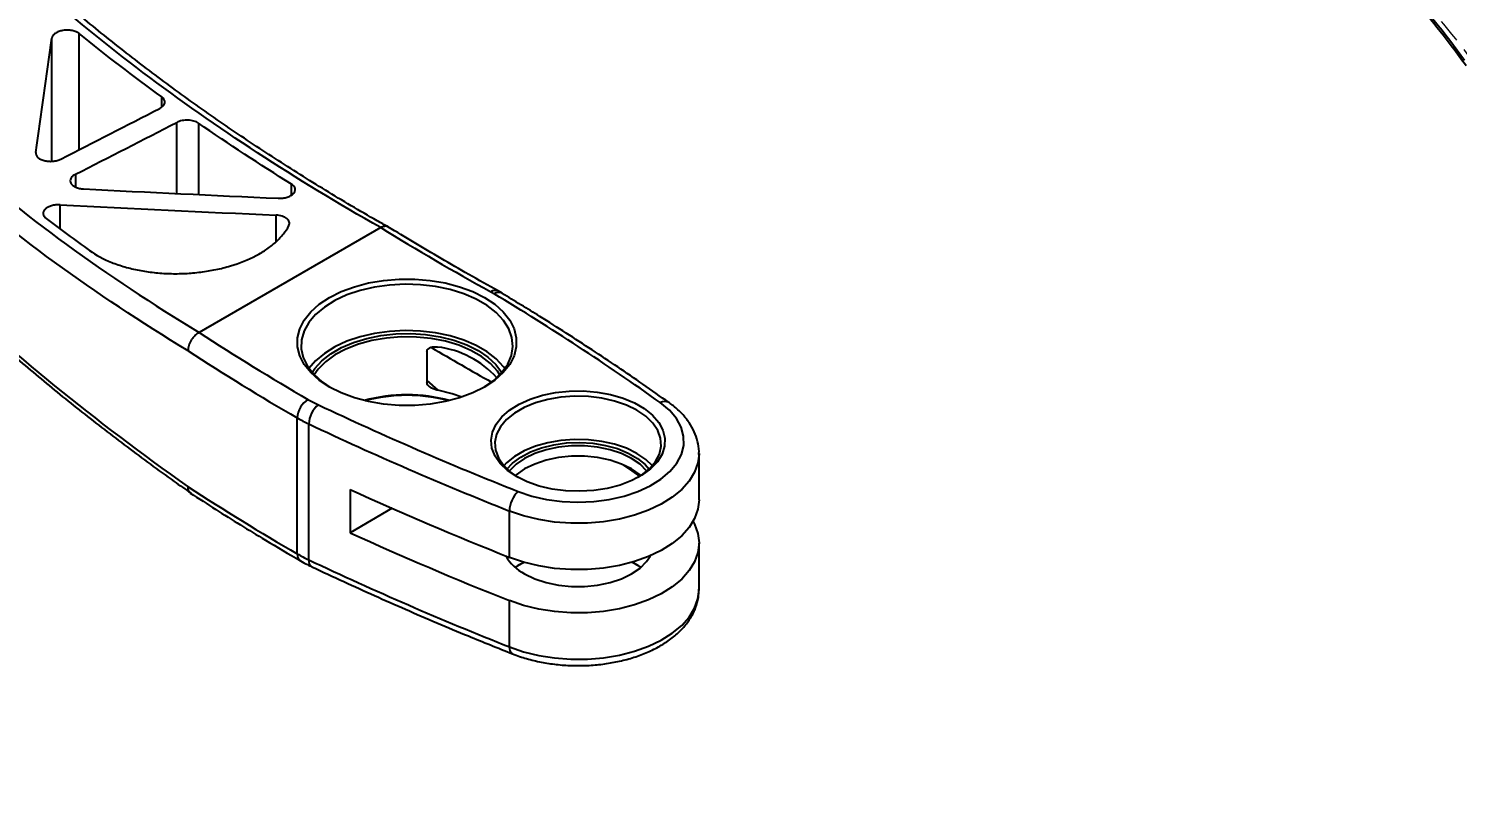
# Model space of a CAD drawing. Header units: millimetres. Extents: x 0 to 420, y -75 to 415.
# Drawn here: x 236.8 to 312.4, y 188.4 to 229.4 of the extents above; entities that cross this region are included whole.
import ezdxf

# ---------------------------------------------------------------- set-up
doc = ezdxf.new("R2010")
doc.units = ezdxf.units.MM
doc.linetypes.add('HIDDEN', pattern=[1.905, 1.27, -0.635])
doc.layers.add('치수선', color=104, linetype='Continuous')
doc.styles.add('SLDTEXTSTYLE0', font='TXT', dxfattribs={"width": 0.75})
doc.dimstyles.new('SLDDIMSTYLE5', dxfattribs={"dimtxt": 3.5, "dimasz": 3.302, "dimexe": 0, "dimexo": 0.0625, "dimgap": 0.875, "dimtad": 0, "dimtih": 1, "dimtoh": 1, "dimdec": 3, "dimlfac": 1.5, "dimrnd": 1e-09, "dimzin": 12, "dimdsep": 46, "dimtxsty": 'SLDTEXTSTYLE0', "dimblk1": 'NONE', "dimblk2": 'NONE', "dimsah": 1, "dimcen": 0, "dimadec": 0, "dimazin": 3, "dimtfac": 1, "dimtdec": 3, "dimtofl": 0, "dimtmove": 0, "dimatfit": 3, "dimldrblk": 'NONE', "dimfxl": 1, "dimfrac": 2, "dimtolj": 1, "dimtzin": 12, "dimarcsym": 0})

# ---------------------------------------------------------------- blocks, each defined once
blk = doc.blocks.new('_D_17')
at = {"layer": '치수선', "transparency": 16777216, "insert": (193.041, 184.053), "char_height": 3.5, "attachment_point": 1, "style": 'SLDTEXTSTYLE0'}
blk.add_mtext('R400', dxfattribs=at)
blk = doc.blocks.new('_None')
blk = doc.blocks.new('_D_20')
at = {"layer": '치수선', "transparency": 16777216}
blk.add_line((205.221, 112.967), (193.041, 112.967), dxfattribs=at)
at = {"layer": '치수선', "transparency": 16777216, "insert": (193.041, 117.479), "char_height": 3.5, "attachment_point": 1, "style": 'SLDTEXTSTYLE0'}
blk.add_mtext('R345', dxfattribs=at)

msp = doc.modelspace()

# ---------------------------------------------------------------- linework, layer by layer
at = {"color": 7, "linetype": 'Continuous', "lineweight": 25}
for p, q in [((239.44999, 223.051217), (239.44999, 229.185607)), ((237.999078, 222.435755), (237.999078, 228.943035)), ((243.81416, 225.303064), (243.81416, 225.83523)), ((244.606569, 220.731253), (244.606569, 224.489438)), ((245.76411, 224.450136), (245.76411, 220.675613)), ((239.243405, 221.748452), (239.243405, 221.076495)), ((250.676109, 220.645468), (250.676109, 221.226222)), ((238.434799, 218.865165), (238.434799, 220.133663)), ((249.859932, 218.20117), (249.859932, 219.586295)), ((255.393144, 218.926444), (245.79301, 213.384404)), ((239.993684, 217.71577), (239.993879, 217.715605)), ((261.814221, 215.456784), (261.601675, 215.579501)), ((257.84154, 212.376498), (257.84154, 210.743417)), ((257.84154, 210.851711), (258.408641, 210.329205)), ((250.981304, 201.682923), (250.981304, 208.868482)), ((251.589319, 201.365008), (251.589319, 208.550567)), ((272.234148, 206.988663), (272.233766, 206.948313)), ((272.234148, 204.539041), (272.234148, 206.988663)), ((253.773155, 205.087332), (253.773155, 202.801018)), ((256.003803, 204.088744), (253.773155, 202.801018)), ((262.20503, 201.495825), (262.20503, 203.945447)), ((272.234148, 199.803104), (272.234148, 202.252726)), ((262.504127, 200.973417), (262.961871, 201.237378)), ((262.20503, 196.759888), (262.20503, 199.209511))]:
    msp.add_line(p, q, dxfattribs=at)
at = {"color": 7, "linetype": 'Continuous', "lineweight": 25, "flags": 128}
for points in [[(252.681962, 210.499324), (252.140042, 210.860365), (251.692643, 211.262253), (251.348873, 211.696808), (251.115729, 212.155182), (250.997959, 212.628045), (250.997959, 213.10577), (251.115729, 213.578633), (251.348873, 214.037008), (251.692643, 214.471562), (252.140042, 214.87345), (252.681962, 215.234491), (253.30737, 215.547335), (254.003537, 215.805613), (254.756289, 216.004067), (255.550302, 216.138658), (256.369414, 216.206645), (257.196948, 216.206645), (258.01606, 216.138658), (258.810073, 216.004067), (259.562825, 215.805613), (260.258991, 215.547335), (260.8844, 215.234491), (261.42632, 214.87345), (261.873719, 214.471562), (262.217489, 214.037008), (262.450633, 213.578633), (262.568403, 213.10577), (262.568403, 212.628045), (262.450633, 212.155182), (262.217489, 211.696808), (261.873719, 211.262253), (261.42632, 210.860365), (260.8844, 210.499324), (260.258991, 210.18648), (259.562825, 209.928202), (258.810073, 209.729748), (258.01606, 209.595157), (257.196948, 209.52717), (256.369414, 209.52717), (255.550302, 209.595157), (254.756289, 209.729748), (254.003537, 209.928202), (253.30737, 210.18648), (252.681962, 210.499324)], [(260.813104, 210.458869), (260.884957, 210.502669), (261.396356, 210.870893), (261.809432, 211.278178), (262.115383, 211.715844), (262.307688, 212.174562), (262.382247, 212.644555), (262.337472, 213.115807), (262.174316, 213.578273), (261.896258, 214.022097), (261.509224, 214.43782), (261.021462, 214.816581), (260.443369, 215.150307), (259.787265, 215.431886), (259.067134, 215.655316), (258.298325, 215.815836), (257.497223, 215.910023), (256.680902, 215.935871), (255.866762, 215.892829), (255.072153, 215.781814), (254.314012, 215.605193), (253.608497, 215.366728), (252.970645, 215.071504), (252.41405, 214.725812), (251.950576, 214.337021), (251.5901, 213.913415), (251.340306, 213.464025), (251.206518, 212.998427), (251.191586, 212.526545), (251.295829, 212.058438), (251.517026, 211.60408), (251.850462, 211.173157), (252.28903, 210.774853), (252.753258, 210.458869)], [(261.965703, 211.478788), (261.896258, 211.572475), (261.509224, 211.988198), (261.021462, 212.366958), (260.443369, 212.700685), (259.787265, 212.982263), (259.067134, 213.205694), (258.298325, 213.366213), (257.497223, 213.460401), (256.680902, 213.486249), (255.866762, 213.443207), (255.072153, 213.332192), (254.314012, 213.15557), (253.608497, 212.917106), (252.970645, 212.621882), (252.41405, 212.27619), (251.950576, 211.887398), (251.600659, 211.478788)], [(251.763227, 211.270801), (251.90707, 211.482114), (252.278608, 211.887938), (252.750771, 212.257263), (253.313012, 212.581838), (253.95277, 212.854411), (254.655755, 213.068896), (255.406264, 213.2205), (256.18753, 213.305837), (256.982102, 213.323), (257.772231, 213.271606), (258.540266, 213.152804), (259.26905, 212.969246), (259.942304, 212.725034), (260.544989, 212.425623), (261.063641, 212.0777), (261.486675, 211.689039), (261.803134, 211.270801)], [(261.691506, 211.147239), (261.568075, 211.331279), (261.201223, 211.739162), (260.730815, 212.109937), (260.167879, 212.434913), (259.525608, 212.706473), (258.819057, 212.918252), (258.064787, 213.065287), (257.280477, 213.144129), (256.484511, 213.152933), (255.695545, 213.09149), (254.932073, 212.961242), (254.211989, 212.765241), (253.552172, 212.508082), (252.968086, 212.195792), (252.473424, 211.83569), (252.079778, 211.436218), (251.874856, 211.147239)], [(259.686276, 209.968254), (259.16568, 210.146013), (258.408641, 210.329205)], [(262.581457, 205.764157), (262.10181, 206.089684), (261.718828, 206.455412), (261.442432, 206.851869), (261.279778, 207.268788), (261.23508, 207.69537), (261.309496, 208.120567), (261.501098, 208.533367), (261.804923, 208.923078), (262.213104, 209.279607), (262.715067, 209.59372), (263.297813, 209.857282), (263.946249, 210.063467), (264.64358, 210.206934), (265.371746, 210.283969), (266.111889, 210.292574), (266.844838, 210.232529), (267.55161, 210.105388), (268.213902, 209.914443), (268.814559, 209.664641), (269.338024, 209.36245), (269.770742, 209.015698), (270.101503, 208.633366), (270.321742, 208.225355), (270.425755, 207.802232), (270.410848, 207.374957), (270.277407, 206.954596), (270.028887, 206.552035), (269.671726, 206.177701), (269.215174, 205.841289), (268.671055, 205.551511), (268.053461, 205.315874), (267.378388, 205.140479), (266.663321, 205.02987), (265.926778, 204.986911), (265.187836, 205.012714), (264.465634, 205.106612), (263.778875, 205.266172), (263.145346, 205.487263), (262.581457, 205.764157)], [(269.015073, 205.723622), (269.191718, 205.836945), (269.613985, 206.178366), (269.933149, 206.555253), (270.140502, 206.957327), (270.230389, 207.373619), (270.200358, 207.792775), (270.051229, 208.20336), (269.787068, 208.594176), (269.415082, 208.954561), (268.945418, 209.274685), (268.390886, 209.545817), (267.766613, 209.76056), (267.089627, 209.913057), (266.378395, 209.999147), (265.652318, 210.016484), (264.9312, 209.964593), (264.234713, 209.84489), (263.581854, 209.660641), (262.990431, 209.416871), (262.476578, 209.12023), (262.05431, 208.778809), (261.735147, 208.401922), (261.527794, 207.999848), (261.437906, 207.583556), (261.467937, 207.1644), (261.617067, 206.753815), (261.881227, 206.362999), (262.253213, 206.002614), (262.653222, 205.723622)], [(262.65867, 204.979082), (263.384934, 204.734671), (264.166392, 204.555776), (264.985434, 204.446428), (265.823601, 204.40909), (266.662006, 204.444605), (267.481755, 204.552172), (268.264375, 204.729366), (268.992229, 204.972196), (269.648914, 205.275188), (270.219632, 205.631515), (270.691522, 206.033146), (271.05395, 206.471031), (271.298747, 206.935302), (271.420398, 207.415496), (271.416161, 207.900792), (271.286132, 208.380253), (271.03324, 208.843076), (270.663185, 209.27883), (270.184306, 209.677695)], [(269.763362, 206.33543), (269.415082, 206.668247), (268.945418, 206.988371), (268.390886, 207.259503), (267.766613, 207.474246), (267.089627, 207.626742), (266.378395, 207.712833), (265.652318, 207.730169), (264.9312, 207.678279), (264.234713, 207.558576), (263.581854, 207.374327), (262.990431, 207.130557), (262.476578, 206.833916), (262.05431, 206.492495), (261.904933, 206.33543)], [(262.071806, 206.161564), (262.372488, 206.482006), (262.79985, 206.801181), (263.314503, 207.074071), (263.901641, 207.292825), (264.544374, 207.45115), (265.224212, 207.544491), (265.921596, 207.570163), (266.616465, 207.527427), (267.288828, 207.417514), (267.919342, 207.243584), (268.489869, 207.010642), (268.983996, 206.725389), (269.387507, 206.39603), (269.59649, 206.161564)], [(269.474197, 206.051619), (269.459379, 206.070178), (269.110756, 206.418763), (268.662575, 206.727105), (268.128453, 206.985834), (267.524621, 207.18709), (266.869424, 207.324757), (266.182771, 207.394652), (265.485525, 207.394652), (264.798872, 207.324757), (264.143675, 207.18709), (263.539842, 206.985834), (263.005721, 206.727105), (262.55754, 206.418763), (262.208917, 206.070178), (262.194099, 206.051619)], [(272.233766, 206.948313), (272.176358, 206.493282), (272.001539, 206.001638), (271.712909, 205.528209), (271.315795, 205.08173), (270.817525, 204.670441), (270.227294, 204.301932), (269.555993, 203.983002), (268.816011, 203.719538), (268.021003, 203.5164), (267.18564, 203.377339), (266.325337, 203.304919), (265.455969, 203.300478), (264.59358, 203.364096), (263.754085, 203.494601), (262.952974, 203.689584), (262.20503, 203.945447)], [(269.164169, 205.81835), (269.110756, 205.863515), (268.662575, 206.171857), (268.128453, 206.430586), (267.524621, 206.631842), (266.869424, 206.769509), (266.182771, 206.839404), (265.485525, 206.839404), (264.798872, 206.769509), (264.143675, 206.631842), (263.539842, 206.430586), (263.005721, 206.171857), (262.55754, 205.863515), (262.504127, 205.81835)], [(268.147727, 206.422747), (268.677803, 206.062828), (269.097791, 205.774989)], [(272.234148, 204.539041), (272.176358, 204.043659), (272.001539, 203.552016), (271.712909, 203.078586), (271.315795, 202.632108), (270.817525, 202.220819), (270.227294, 201.852309), (269.555993, 201.53338), (268.816011, 201.269915), (268.021003, 201.066778), (267.18564, 200.927716), (266.325337, 200.855297), (265.455969, 200.850855), (264.59358, 200.914474), (263.754085, 201.044979), (262.952974, 201.239962), (262.20503, 201.495825)], [(271.920093, 203.395883), (271.996511, 203.250162), (272.173821, 202.758815), (272.234141, 202.25813), (272.176358, 201.757345), (272.001539, 201.265702), (271.712909, 200.792272), (271.315795, 200.345793), (270.817525, 199.934505), (270.227294, 199.565995), (269.555993, 199.247065), (268.816011, 198.983601), (268.021003, 198.780464), (267.18564, 198.641402), (266.325337, 198.568982), (265.455969, 198.564541), (264.59358, 198.62816), (263.754085, 198.758665), (262.952974, 198.953648), (262.20503, 199.209511)], [(262.979628, 201.232249), (262.715067, 201.101696), (262.653223, 201.068145)], [(263.005721, 200.61991), (263.539842, 200.361181), (264.143675, 200.159925), (264.798872, 200.022258), (265.485525, 199.952363), (266.182771, 199.952363), (266.869424, 200.022258), (267.524621, 200.159925), (268.128453, 200.361181), (268.662575, 200.61991), (269.110756, 200.928252), (269.459379, 201.276837), (269.658921, 201.576755)], [(269.015072, 201.068145), (268.814559, 201.172616), (268.688668, 201.232249)], [(268.706425, 201.237378), (268.945418, 201.109277), (269.164169, 200.973417)], [(262.20503, 196.759888), (262.952974, 196.504025), (263.754085, 196.309042), (264.59358, 196.178537), (265.455969, 196.114918), (266.325337, 196.11936), (267.18564, 196.19178), (268.021003, 196.330841), (268.816011, 196.533979), (269.555993, 196.797443), (270.227294, 197.116373), (270.817525, 197.484882), (271.315795, 197.896171), (271.712909, 198.34265), (272.001539, 198.816079), (272.176358, 199.307723), (272.234148, 199.803104)]]:
    msp.add_lwpolyline(points, dxfattribs=at)
at = {"color": 7, "linetype": 'Continuous', "lineweight": 25}
for centre, radius, start, end in [((334.073576, 347.166106), 150.452011, 238.46928303, 241.0352909), ((261.448185, 215.220803), 0.390162, 66.8383423, 126.87536485), ((258.291713, 210.254458), 6.03342, 58.97155234, 61.02947412), ((261.635245, 215.09163), 0.406668, 63.90783276, 125.0462148), ((191.239012, 98.614886), 136.261905, 54.59415122, 59.00851544), ((313.21918, 316.650672), 123.329682, 236.85807042, 239.99624569), ((313.018595, 316.303549), 124.060143, 236.86419753, 239.99614991), ((335.109229, 342.944387), 151.415115, 239.41834099, 240.80808849), ((257.795357, 207.62908), 5.024012, 41.97150843, 82.98837806), ((252.20881, 208.812527), 1.228781, 122.56890161, 177.39000024), ((255.292559, 216.342698), 7.497119, 240.02948149, 244.76280115), ((252.940274, 208.505539), 1.351705, 128.65074484, 178.09098491), ((329.946803, 374.557049), 182.440072, 244.74043889, 248.35694), ((256.783181, 201.48836), 8.603073, 74.6899348, 105.3100652), ((256.783181, 201.236211), 8.826291, 75.3635642, 104.6364358), ((270.415017, 209.284063), 0.45626, 59.27096144, 120.37501492), ((255.131411, 216.065227), 8.307618, 240.02948149, 244.76280115), ((329.831295, 374.375565), 183.356856, 244.74043889, 248.35694), ((313.018595, 309.11799), 124.060143, 236.86419753, 239.99614991), ((330.622875, 373.815814), 185.405448, 245.51245159, 248.34496683), ((263.691383, 203.909483), 1.486787, 133.99482345, 178.61393323), ((330.622875, 371.5295), 185.405448, 245.51245159, 248.34496683), ((251.381972, 201.643563), 0.402597, 174.38949873, 234.2800401), ((255.131411, 208.879668), 8.307618, 240.02948149, 244.76280115), ((251.960763, 201.312257), 0.375171, 171.91709279, 236.56955395), ((329.831295, 367.190006), 183.356856, 244.74043889, 248.35694), ((264.174885, 202.834942), 2.504658, 210.25725867, 242.17348169), ((262.562119, 196.699459), 0.362166, 170.39499307, 236.65390639)]:
    msp.add_arc(centre, radius, start, end, dxfattribs=at)
for centre, major_axis, ratio, start_param, end_param in [((241.312827, 1314.216227), (117.711176, 1567.39214), 0.068415779, 3.94736673, 3.952719907), ((-185.738427, 1067.684785), (15564.370015, 7953.528902), 0.054099814, 4.711998831, 4.712334963), ((-203.80598, 1057.254609), (15564.370015, 7953.528902), 0.054099814, 4.713209129, 4.713553718), ((191.337973, 1285.366358), (1636.736429, -193.804943), 0.641423187, 4.817647327, 4.823925328), ((189.899189, 1284.535765), (1636.736429, -193.804943), 0.641423187, 4.817767009, 4.824731217)]:
    msp.add_ellipse(centre, major_axis=major_axis, ratio=ratio, start_param=start_param, end_param=end_param, dxfattribs=at)
for points, knots in [([(271.758707, 253.269238), (274.053346, 252.618004), (276.279092, 251.910742), (280.596926, 250.386765), (282.689003, 249.570043), (286.740722, 247.827659), (288.700364, 246.901998), (291.539372, 245.430699), (292.468944, 244.92645), (293.837814, 244.149067), (294.289855, 243.886437), (295.185363, 243.354111), (295.629284, 243.084131), (297.821585, 241.719931), (299.48178, 240.587122), (302.620521, 238.241406), (304.099054, 237.028495), (306.876182, 234.523889), (308.174778, 233.232193), (310.590055, 230.569955), (311.706751, 229.199417), (312.729551, 227.788707)], [0, 0, 0, 0, 0.125, 0.125, 0.25, 0.25, 0.375, 0.375, 0.4375, 0.4375, 0.46875, 0.46875, 0.5, 0.5, 0.625, 0.625, 0.75, 0.75, 0.875, 0.875, 1, 1, 1, 1]), ([(271.912903, 252.901006), (272.153857, 252.834681), (273.326792, 252.511821), (275.373943, 251.876813), (278.044076, 250.995945), (280.638665, 250.058819), (283.16534, 249.070566), (285.62442, 248.029176), (288.017329, 246.934654), (290.344931, 245.786408), (292.608146, 244.583908), (294.807202, 243.326714), (296.936573, 242.018231), (298.984594, 240.665439), (300.941573, 239.27423), (302.804903, 237.847249), (304.57686, 236.383349), (306.258785, 234.881969), (307.851084, 233.342541), (309.355879, 231.764948), (310.768306, 230.146958), (311.923066, 228.723231), (312.567737, 227.827852), (312.806992, 227.495551)], [0, 0, 0, 0, 0.013152863, 0.0640266917, 0.1145315396, 0.1648006325, 0.2149211311, 0.2649802194, 0.3150651578, 0.365235048, 0.4155763023, 0.4661763007, 0.5170629012, 0.5678856133, 0.6183354712, 0.6685650777, 0.7186631101, 0.7687184385, 0.8188140894, 0.8690154887, 0.9194116323, 0.9700913291, 1, 1, 1, 1]), ([(255.393144, 218.926444), (250.893356, 221.471828), (246.701718, 224.20811), (238.935643, 230.06009), (235.390196, 233.154006), (232.183515, 236.412063)], [0, 0, 0, 0, 0.5, 0.5, 1, 1, 1, 1]), ([(255.802987, 218.957452), (255.605614, 219.066791), (254.468608, 219.696661), (252.464964, 220.899377), (249.794957, 222.568588), (247.203029, 224.297618), (244.68087, 226.081067), (242.235422, 227.916845), (239.877123, 229.797056), (237.612716, 231.71423), (235.453421, 233.668644), (233.836067, 235.202554), (232.969759, 236.097724), (232.758465, 236.316057)], [0, 0, 0, 0, 0.021890407, 0.126103996, 0.23056981, 0.335395278, 0.440687859, 0.546471368, 0.652191765, 0.757285161, 0.86196291, 0.966332571, 1, 1, 1, 1]), ([(222.251541, 234.138948), (223.704618, 232.174188), (225.288103, 230.268505), (228.70811, 226.573799), (230.544649, 224.78478), (234.468189, 221.323804), (236.55519, 219.651845), (240.981959, 216.42722), (243.321711, 214.874546), (245.791559, 213.383615)], [0, 0, 0, 0, 0.25, 0.25, 0.5, 0.5, 0.75, 0.75, 1, 1, 1, 1]), ([(245.204179, 212.4184), (242.719643, 213.919201), (240.365848, 215.481981), (235.912268, 218.727287), (233.8125, 220.40982), (229.864706, 223.892419), (228.01668, 225.692486), (224.575004, 229.409772), (222.981338, 231.326986), (221.518756, 233.303529)], [0, 0, 0, 0, 0.25, 0.25, 0.5, 0.5, 0.75, 0.75, 1, 1, 1, 1]), ([(239.44999, 229.185607), (239.4025, 229.223005), (239.346093, 229.255279), (239.215704, 229.309728), (239.143637, 229.330934), (238.990032, 229.360232), (238.908928, 229.368131), (238.7463, 229.369744), (238.663792, 229.363396), (238.507085, 229.337283), (238.431029, 229.317165), (238.294618, 229.265778), (238.232273, 229.233747), (238.128691, 229.16182), (238.085964, 229.120923), (238.024784, 229.035054), (238.005619, 228.989504), (237.999078, 228.943035)], [0, 0, 0, 0, 0.125, 0.125, 0.25, 0.25, 0.375, 0.375, 0.5, 0.5, 0.625, 0.625, 0.75, 0.75, 0.875, 0.875, 1, 1, 1, 1]), ([(221.518756, 227.788707), (222.981338, 225.771716), (224.575004, 223.791112), (228.01668, 219.898554), (229.864706, 217.986608), (233.8125, 214.229135), (235.912268, 212.38361), (240.365848, 208.758475), (242.719643, 206.978862), (245.204179, 205.232841)], [0, 0, 0, 0, 0.25, 0.25, 0.5, 0.5, 0.75, 0.75, 1, 1, 1, 1]), ([(221.622967, 227.501076), (221.776985, 227.284302), (222.422782, 226.375368), (223.659651, 224.790574), (225.333396, 222.748716), (227.107855, 220.728589), (228.969581, 218.733551), (230.916226, 216.768489), (232.946572, 214.833685), (235.064326, 212.925208), (237.274373, 211.037912), (239.576673, 209.16976), (241.974604, 207.326579), (243.905232, 205.896814), (245.062541, 205.093202), (245.363706, 204.88408)], [0, 0, 0, 0, 0.026914463, 0.112852538, 0.198924339, 0.284971637, 0.370822807, 0.456339082, 0.541406131, 0.626384382, 0.711731416, 0.797485961, 0.883516237, 0.969687634, 1, 1, 1, 1]), ([(243.705251, 225.225637), (243.742976, 225.244915), (243.776992, 225.265816), (243.837909, 225.31073), (243.865006, 225.334971), (243.910683, 225.385663), (243.929102, 225.411822), (243.95729, 225.465731), (243.967072, 225.493779), (243.97706, 225.549583), (243.977422, 225.577424), (243.968895, 225.632986), (243.959845, 225.660826), (243.919663, 225.740751), (243.874823, 225.791128), (243.81416, 225.83523)], [0, 0, 0, 0, 0.125, 0.125, 0.25, 0.25, 0.375, 0.375, 0.5, 0.5, 0.625, 0.625, 0.75, 0.75, 1, 1, 1, 1]), ([(245.76411, 224.450136), (245.730265, 224.473626), (245.692647, 224.494714), (245.610166, 224.532283), (245.56472, 224.548904), (245.469462, 224.576245), (245.419713, 224.587053), (245.315971, 224.602936), (245.261968, 224.607917), (245.100795, 224.613439), (244.990274, 224.604615), (244.836351, 224.573904), (244.786036, 224.560586), (244.69173, 224.528811), (244.647603, 224.51041), (244.606569, 224.489438)], [0, 0, 0, 0, 0.125, 0.125, 0.25, 0.25, 0.375, 0.375, 0.5, 0.5, 0.75, 0.75, 0.875, 0.875, 1, 1, 1, 1]), ([(237.146912, 222.904634), (237.140565, 222.859776), (237.146041, 222.815696), (237.180202, 222.729067), (237.208728, 222.687647), (237.286363, 222.611463), (237.335806, 222.576587), (237.449987, 222.517291), (237.516092, 222.49224), (237.656914, 222.454851), (237.733739, 222.44196), (237.889111, 222.429673), (237.969648, 222.430076), (238.126255, 222.444013), (238.203185, 222.457533), (238.347509, 222.496631), (238.41362, 222.521648), (238.473535, 222.552264)], [0, 0, 0, 0, 0.125, 0.125, 0.25, 0.25, 0.375, 0.375, 0.5, 0.5, 0.625, 0.625, 0.75, 0.75, 0.875, 0.875, 1, 1, 1, 1]), ([(239.243405, 221.748452), (239.185377, 221.718795), (239.136025, 221.685352), (239.054298, 221.611054), (239.022963, 221.570822), (238.981655, 221.487587), (238.971572, 221.443997), (238.9737, 221.358502), (238.98599, 221.315371), (239.031295, 221.234442), (239.064839, 221.195551), (239.149817, 221.125662), (239.201383, 221.094344), (239.319542, 221.041155), (239.384476, 221.019854), (239.526181, 220.987952), (239.600417, 220.977972), (239.677216, 220.974114)], [0, 0, 0, 0, 0.125, 0.125, 0.25, 0.25, 0.375, 0.375, 0.5, 0.5, 0.625, 0.625, 0.75, 0.75, 0.875, 0.875, 1, 1, 1, 1]), ([(249.976753, 220.477586), (250.057097, 220.473876), (250.136851, 220.476926), (250.295196, 220.496325), (250.371523, 220.512544), (250.513618, 220.556813), (250.579282, 220.584948), (250.692693, 220.65002), (250.741407, 220.687602), (250.816218, 220.76764), (250.843334, 220.811236), (250.872989, 220.89913), (250.875989, 220.944706), (250.85784, 221.032683), (250.836597, 221.076026), (250.772108, 221.156303), (250.729157, 221.193293), (250.676109, 221.226222)], [0, 0, 0, 0, 0.125, 0.125, 0.25, 0.25, 0.375, 0.375, 0.5, 0.5, 0.625, 0.625, 0.75, 0.75, 0.875, 0.875, 1, 1, 1, 1]), ([(238.434799, 220.133663), (238.357537, 220.137539), (238.280824, 220.135117), (238.128477, 220.117934), (238.054426, 220.103179), (237.916454, 220.06269), (237.851781, 220.036622), (237.739219, 219.976227), (237.68979, 219.941029), (237.611689, 219.865655), (237.581871, 219.824439), (237.544629, 219.740169), (237.536809, 219.696633), (237.547137, 219.567067), (237.598978, 219.483701), (237.689777, 219.414495)], [0, 0, 0, 0, 0.125, 0.125, 0.25, 0.25, 0.375, 0.375, 0.5, 0.5, 0.625, 0.625, 0.75, 0.75, 1, 1, 1, 1]), ([(250.533744, 219.036827), (250.549757, 219.068279), (250.559434, 219.09998), (250.566617, 219.163866), (250.563937, 219.196402), (250.537432, 219.290623), (250.494537, 219.351041), (250.399311, 219.428727), (250.361863, 219.45295), (250.278929, 219.495721), (250.233623, 219.514327), (250.135295, 219.54595), (250.082554, 219.558767), (249.974219, 219.577517), (249.917727, 219.583656), (249.859932, 219.586295)], [0, 0, 0, 0, 0.125, 0.125, 0.25, 0.25, 0.5, 0.5, 0.625, 0.625, 0.75, 0.75, 0.875, 0.875, 1, 1, 1, 1]), ([(239.993684, 217.71577), (240.331847, 217.474531), (240.722792, 217.266183), (241.386368, 217.001741), (241.621841, 216.921541), (242.105113, 216.782435), (242.354398, 216.72282), (242.739692, 216.64815), (242.870025, 216.625727), (243.134556, 216.585897), (243.269236, 216.56844), (243.67565, 216.5242), (243.948073, 216.5056), (244.495777, 216.489413), (244.771059, 216.491828), (245.186176, 216.511548), (245.325463, 216.520868), (245.601492, 216.544757), (245.738247, 216.559298), (246.144819, 216.610527), (246.410961, 216.654788), (246.802834, 216.736278), (246.932231, 216.765966), (247.188521, 216.830494), (247.315839, 216.865474), (247.937179, 217.05094), (248.391189, 217.233418), (248.904836, 217.504125), (249.004992, 217.560566), (249.196724, 217.676086), (249.288688, 217.735353), (249.553101, 217.917588), (249.714126, 218.044968), (249.932706, 218.244914), (250.001727, 218.313047), (250.131907, 218.452353), (250.193008, 218.523509), (250.362183, 218.73898), (250.457024, 218.88613), (250.533744, 219.036827)], [0, 0, 0, 0, 0.125, 0.125, 0.1875, 0.1875, 0.25, 0.25, 0.28125, 0.28125, 0.3125, 0.3125, 0.375, 0.375, 0.4375, 0.4375, 0.46875, 0.46875, 0.5, 0.5, 0.5625, 0.5625, 0.59375, 0.59375, 0.625, 0.625, 0.75, 0.75, 0.78125, 0.78125, 0.8125, 0.8125, 0.875, 0.875, 0.90625, 0.90625, 0.9375, 0.9375, 1, 1, 1, 1]), ([(255.810149, 218.94428), (255.794176, 218.957273), (255.735664, 219.004872), (255.588996, 219.008877), (255.458901, 218.954186), (255.393854, 218.926841)], [0, 0, 0, 0, 0.1580594462, 0.5790290634, 1, 1, 1, 1]), ([(261.601675, 215.579501), (261.083287, 215.869053), (259.579508, 216.709007), (257.639053, 217.842177), (256.237522, 218.696425), (255.7786, 218.976143)], [0, 0, 0, 0, 0.2613459615, 0.7581325595, 1, 1, 1, 1]), ([(270.648362, 209.676115), (270.18893, 210.000586), (268.857088, 210.941193), (266.589373, 212.467066), (264.098467, 214.06738), (262.482113, 215.050535), (261.814221, 215.456784)], [0, 0, 0, 0, 0.162999424, 0.47251675, 0.782039221, 1, 1, 1, 1]), ([(245.791559, 213.383615), (245.752032, 213.363346), (245.713244, 213.339157), (245.637082, 213.283261), (245.599319, 213.251151), (245.527443, 213.181011), (245.493434, 213.143203), (245.429233, 213.062166), (245.398918, 213.018609), (245.317672, 212.885152), (245.274326, 212.788928), (245.217223, 212.599958), (245.202794, 212.504209), (245.204179, 212.4184)], [0, 0, 0, 0, 0.125, 0.125, 0.25, 0.25, 0.375, 0.375, 0.5, 0.5, 0.75, 0.75, 1, 1, 1, 1]), ([(257.84154, 212.376498), (257.84154, 212.43069), (257.864578, 212.480039), (257.93992, 212.557524), (257.990716, 212.585286), (258.101466, 212.621534), (258.161241, 212.630242), (258.284181, 212.633158), (258.346224, 212.627377), (258.408641, 212.61552)], [0, 0, 0, 0, 0.25, 0.25, 0.5, 0.5, 0.75, 0.75, 1, 1, 1, 1]), ([(258.408641, 210.329205), (258.346231, 210.341061), (258.284494, 210.357289), (258.162829, 210.400521), (258.102028, 210.428014), (257.991397, 210.496054), (257.940528, 210.537197), (257.864798, 210.633995), (257.84154, 210.68918), (257.84154, 210.743417)], [0, 0, 0, 0, 0.25, 0.25, 0.5, 0.5, 0.75, 0.75, 1, 1, 1, 1]), ([(272.222167, 206.938575), (272.2265, 206.992505), (272.245059, 207.223463), (272.169053, 207.631086), (271.997026, 208.143187), (271.719871, 208.630703), (271.348971, 209.089208), (270.977285, 209.433461), (270.725277, 209.619373), (270.648362, 209.676115)], [0, 0, 0, 0, 0.051706499, 0.221433945, 0.390800111, 0.562591717, 0.738922522, 0.920316645, 1, 1, 1, 1]), ([(245.363562, 204.883875), (245.337015, 204.899647), (245.263903, 204.943083), (245.216204, 205.069993), (245.203658, 205.181068), (245.204131, 205.228038), (245.204179, 205.232841)], [0, 0, 0, 0, 0.256635505, 0.706776143, 0.970017145, 1, 1, 1, 1]), ([(245.321734, 204.897923), (245.770232, 204.607288), (247.070388, 203.764763), (249.007682, 202.567754), (250.526896, 201.679303), (251.147, 201.316659)], [0, 0, 0, 0, 0.237610531, 0.688811894, 1, 1, 1, 1]), ([(251.147, 201.316659), (251.270878, 201.247283), (251.46774, 201.137032), (251.67676, 201.036384), (251.754253, 200.99907)], [0, 0, 0, 0, 0.629258896, 1, 1, 1, 1]), ([(251.754253, 200.99907), (252.316953, 200.735374), (253.948427, 199.970823), (256.700129, 198.742914), (259.678972, 197.475601), (261.58581, 196.709274), (262.36321, 196.39685)], [0, 0, 0, 0, 0.163772275, 0.474836226, 0.785895583, 1, 1, 1, 1]), ([(262.36321, 196.39685), (262.488993, 196.34916), (262.850448, 196.212116), (263.48734, 196.031318), (264.276073, 195.876373), (265.089848, 195.785912), (265.914851, 195.7598), (266.73854, 195.798518), (267.548098, 195.901608), (268.33109, 196.068144), (269.075522, 196.296762), (269.769844, 196.585831), (270.402641, 196.933492), (270.961942, 197.337149), (271.434414, 197.792345), (271.808191, 198.291124), (272.068134, 198.821232), (272.215835, 199.335066), (272.222886, 199.669398), (272.226009, 199.817495)], [0, 0, 0, 0, 0.032870297, 0.094457387, 0.155869415, 0.217141638, 0.278337869, 0.339535605, 0.400801633, 0.462211057, 0.523849769, 0.585793827, 0.64808447, 0.710671898, 0.77319814, 0.835003777, 0.895300453, 0.953621953, 1, 1, 1, 1])]:
    msp.add_open_spline(points, degree=3, knots=knots, dxfattribs=at)
at = {"color": 7, "linetype": 'HIDDEN', "lineweight": 18}
msp.add_open_spline([(313.462336, 227.317694), (312.431699, 228.739937), (311.306331, 230.121711), (308.872075, 232.805842), (307.563174, 234.108194), (304.763807, 236.633533), (303.273341, 237.856521), (300.109076, 240.221799), (298.435289, 241.364094), (296.224921, 242.739765), (295.777353, 243.012007), (294.874475, 243.5488), (294.418711, 243.813635), (293.038557, 244.597547), (292.101312, 245.106036), (289.238839, 246.589718), (287.26296, 247.523189), (283.177595, 249.280314), (281.068108, 250.103966), (276.714276, 251.64092), (274.469939, 252.354228), (272.156103, 253.011053)], degree=3, knots=[0, 0, 0, 0, 0.125, 0.125, 0.25, 0.25, 0.375, 0.375, 0.5, 0.5, 0.53125, 0.53125, 0.5625, 0.5625, 0.625, 0.625, 0.75, 0.75, 0.875, 0.875, 1, 1, 1, 1], dxfattribs=at)
at = {"color": 7, "linetype": 'Continuous', "lineweight": 25}
for points in [[(243.81416, 225.83523), (242.312909, 226.926655), (240.858191, 228.043493), (239.44999, 229.185607)], [(250.676109, 221.226222), (248.991652, 222.271833), (247.354281, 223.346482), (245.76411, 224.450136)], [(237.689776, 219.414495), (238.443148, 218.840286), (239.211174, 218.273979), (239.993879, 217.715605)], [(255.393854, 218.926841), (255.393614, 218.926711), (255.393377, 218.926579), (255.393144, 218.926444)], [(245.791559, 213.383615), (245.792056, 213.38387), (245.79254, 213.384133), (245.79301, 213.384404)]]:
    msp.add_open_spline(points, degree=3, dxfattribs=at)

# ---------------------------------------------------------------- dimensions: what is measured, and where the dimension line sits
at = {"layer": '치수선'}
for center, picture, middle in [((260.89347, 414.90162), '_D_17', (198.33703, 182.319134)), ((266.793812, 352.627904), '_D_20', (198.33703, 115.744995))]:
    dim = msp.add_radius_dim(center=center, mpoint=(0, 0), dimstyle='SLDDIMSTYLE5', dxfattribs=at)
    dim.commit()
    dim.dimension.update_dxf_attribs({"geometry": picture, "text_midpoint": middle, "dimtype": 164})

doc.saveas('drawing.dxf')
